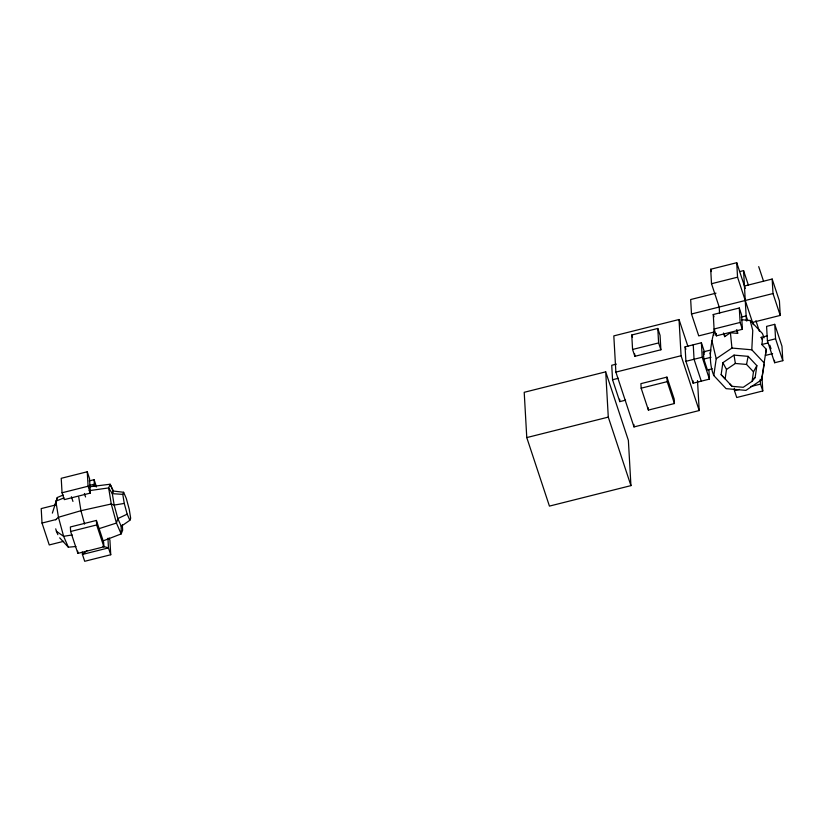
<?xml version="1.0" encoding="UTF-8"?>
<svg xmlns="http://www.w3.org/2000/svg" width="824" height="824" viewBox="0 0 824 824"><rect width="100%" height="100%" fill="white"/><g stroke="black" fill="none" stroke-linecap="round" stroke-linejoin="round"><path stroke-width="1.24" d="M89.816 486.747L110.138 484.234L108.655 487.921L112.322 493.658L114.165 505.071L117.842 518.584L121.19 526.289L121.159 533.921L102.691 541.049M713.677 335.399L714.542 329.394C710.669 344.669 707.837 360.624 713.79 375.548L726.109 388.66L745.947 390.38L761.695 379.72L764.116 362.9L751.797 349.798L752.765 330.434L750.139 320.454L741.456 319.702M713.79 375.548L716.211 358.739L711.905 340.703M721.154 374.611L722.875 362.694L734.04 355.123L748.12 356.349L756.854 365.65L755.134 377.567L752.116 381.296L743.248 387.301L732.062 386.332L721.154 374.611L725.12 378.947L726.49 369.471L722.875 362.694M752.116 381.296L753.486 371.82L756.854 365.65M767.371 335.801L761.16 337.356L762.416 340.703L761.809 344.514L766.299 349.304L765.414 355.443L772.634 353.63M764.116 362.9L766.299 349.304M761.695 379.72L764.126 364.785M753.486 371.82L746.544 364.435L748.12 356.349M710.01 353.867L710.638 350.962M52.365 513.115L57.33 497.5L63.201 494.997M54.889 505.493L57.33 497.5M113.372 491.042L112.322 493.658L122.786 494.369L123.631 492.288L113.372 491.042L110.138 484.234L113.444 491.835M121.19 526.289L129.842 520.294L130.676 518.214L129.203 509.15L126.288 498.417L123.631 492.288M93.009 486.242L94.358 484.203L94.101 479.681L89.136 480.928M55.61 519.769L58.442 517.266L80.948 510.705L111.261 504L114.165 505.071L124.259 503.433L127.184 514.166L129.842 520.294M86.942 550.679L82.441 554.439L84.707 561.288L110.735 554.748L109.922 540.286L109.159 538M723.462 333.009L724.667 336.645L730.414 332.752L737.665 333.38L737.336 330.156M716.211 358.739L731.959 348.068L751.797 349.798M726.49 369.471L735.358 363.466L746.544 364.435M753.105 378.947L755.134 377.567M127.184 514.166L117.842 518.584L116.442 523.055L121.159 533.921L122.642 530.234L122.312 524.764M63.984 497.892L55.836 501.188L58.442 517.266L63.623 536.321L68.34 547.188L75.911 546.518M98.715 528.771L116.442 523.055L111.261 504L108.655 487.921L89.002 490.682M719.568 313.46L719.197 307.043L711.514 283.724L710.69 269.252L736.728 262.712L745.246 288.441M739.849 271.559L743.567 270.622L748.398 285.207M711.514 283.724L737.552 277.194L736.728 262.712M715.994 293.169L690.666 299.534L691.49 313.996L698.731 335.883L714.387 331.948M744.443 286.01L772.17 279.048L779.411 300.935L780.235 315.427L752.497 322.39M691.49 313.996L772.994 293.54L772.17 279.048M687.886 346.307L679.028 319.516L613.818 335.893L615.878 372.108L634.006 426.925L699.205 410.548L697.506 380.575M87.262 471.771L61.223 478.311L62.047 492.773L64.313 499.622L90.352 493.082L89.528 478.62L87.262 471.771L88.086 486.232L90.352 493.082M631.761 334.997L657.789 328.457L660.055 335.317L660.879 349.778L634.841 356.318L632.574 349.469L631.761 334.997L632.513 337.284M713.265 314.531L739.293 307.991L741.559 314.84L742.383 329.301L716.344 335.842L714.078 328.992L713.265 314.531L714.017 316.807M741.178 317.137L746.153 315.891L747.77 320.752M89.394 485.449L94.358 484.203L95.162 486.634M62.047 492.773L88.086 486.232M632.574 349.469L658.613 342.928L657.789 328.457M714.078 328.992L740.117 322.452L739.293 307.991M55.672 504.958L41.2 508.593L42.024 523.055L49.255 544.942L63.726 541.306M616.393 364.115L611.727 365.279L612.551 379.74L619.792 401.628L625.612 400.165M708.898 369.471L709.443 379.112L693.149 383.201L685.908 361.314L685.084 346.853L701.389 342.763L704.602 352.487M774.745 324.337L766.588 326.386L767.412 340.848L774.653 362.735L782.8 360.685L781.976 346.224L774.745 324.337L775.559 338.798L782.8 360.685M605.712 371.84L524.208 392.306L526.773 437.585L549.433 506.101L630.937 485.624L628.372 440.346L605.712 371.84L608.287 417.109L630.937 485.624M615.878 372.108L681.077 355.731L679.028 319.516M712.235 368.802L707.425 370.007L703.82 359.079L703.408 351.858L710.855 349.994M42.024 523.055L56.485 519.419M612.551 379.74L618.371 378.278M685.908 361.314L702.202 357.225L701.389 342.763M767.412 340.848L775.559 338.798M703.82 359.079L711.03 357.266M761.809 344.514L767.814 343.011M96.408 520.428L70.37 526.969L70.627 531.49L77.868 553.378L103.906 546.837L103.649 542.316L96.408 520.428L96.665 524.95L103.906 546.837M666.935 377.114L640.907 383.654L641.154 388.186L648.395 410.074L674.434 403.533L674.176 399.001L666.935 377.114L667.193 381.646L674.434 403.533M70.627 531.49L96.665 524.95M641.154 388.186L667.193 381.646M526.773 437.585L608.287 417.109M761.953 376.496L762.777 390.967L736.738 397.508L734.472 390.648L739.437 389.412M750.592 386.6L760.511 384.118L760.233 379.287M72.203 534.941L63.623 536.321L56.403 531.295L55.723 528.833M102.866 546.24L108.469 547.898L110.735 554.748M750.139 320.454L762.457 333.566L764.064 337.85M761.16 337.356L762.664 338.952M59.699 537.845L68.34 547.188M729.889 383.912L732.062 386.332M56.403 531.295L57.865 534.663M772.994 293.54L780.235 315.427M758.708 266.626L763.549 281.242M769.822 345.132L771.027 348.779M755.917 320.732L759.388 331.227M737.552 277.194L753.27 324.718M740.117 322.452L742.383 329.301M760.511 384.118L762.777 390.967M736.46 329.744L737.665 333.38M710.69 269.252L711.462 271.58M703.408 351.858L704.211 354.289M702.202 357.225L709.443 379.112M701.296 381.162L694.055 359.274L693.241 344.803M685.084 346.853L685.887 349.283M681.077 355.731L699.205 410.548M658.613 342.928L660.879 349.778M94.101 479.681L96.511 486.974M84.398 493.452L85.562 496.975M71.4 496.718L72.955 501.425M84.584 524.074L80.948 510.705L78.744 497.16M122.786 494.369L124.259 503.433M734.04 355.123L735.358 363.466M730.414 332.752L731.959 348.068M724.451 334.503L724.667 336.645M774.509 360.325L774.653 362.735M743.567 270.622L746.42 321.01M734.339 388.238L734.472 390.648M716.211 333.432L716.344 335.842M693.005 380.791L693.149 383.201M648.272 407.808L648.395 410.074M634.707 353.908L634.841 356.318M633.862 424.422L634.006 426.925M619.658 399.218L619.792 401.628M107.923 538.257L108.469 547.898L82.441 554.439L82.297 552.029M77.734 551.112L77.868 553.378"/></g></svg>
